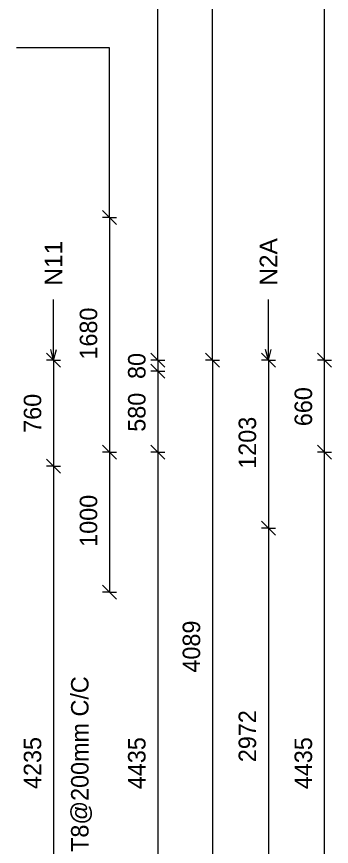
# Model space of a CAD drawing. Header units: millimetres. Extents: x -10946 to 4944, y -2802 to 10650.
# Drawn here: x -4101 to -1851, y 220 to 6158 of the extents above; entities that cross this region are included whole.
import ezdxf

# ---------------------------------------------------------------- set-up
doc = ezdxf.new("R2010")
doc.units = ezdxf.units.MM
for name, color, linetype, lineweight in [('A-ANNO-DIMS', 211, 'Continuous', 9), ('A-ANNO-DIMS-50', 211, 'Continuous', 9), ('A-DETL-MBND', 5, 'Continuous', 18), ('G-ANNO-TEXT', 231, 'Continuous', 9)]:
    doc.layers.add(name, color=color, linetype=linetype, lineweight=lineweight)
doc.styles.add('Arial_1', font='arial.ttf', dxfattribs={"height": 125})
doc.styles.add('Nirmala UI Semilight', font='NirmalaS.ttf', dxfattribs={"height": 125})
doc.dimstyles.new('Arrow_Filled_-_2_5_NI_UI', dxfattribs={"dimscale": 304.8, "dimtxt": 130.920493, "dimasz": 0.328084, "dimexe": 0.164042, "dimexo": 0.0625, "dimgap": 0.164042, "dimtad": 1, "dimdec": 4, "dimzin": 0, "dimdsep": 46, "dimtxsty": 'Nirmala UI Semilight', "dimblk1": 'OBLIQUE', "dimblk2": 'OBLIQUE', "dimsah": 1, "dimcen": 0.09, "dimazin": 0, "dimtfac": 1, "dimtdec": 4, "dimtix": 1, "dimtmove": 0, "dimatfit": 3, "dimfxl": 0.164042, "dimfxlon": 1, "dimtvp": 1, "dimtolj": 1, "dimtzin": 0, "dimarcsym": 2})

# ---------------------------------------------------------------- blocks, each defined once
blk = doc.blocks.new('DIMBLOCK35-Elevation Front')
at = {"layer": 'A-ANNO-DIMS-50'}
for p, q in [((-3091.4, 3700), (-3141.4, 3750)), ((-3091.4, 3700), (-3141.4, 3700)), ((-3091.4, 3700), (-3091.4, 3620)), ((-3091.4, 3700), (-3041.4, 3650)), ((-3091.4, 3700), (-3041.4, 3700)), ((-3091.4, 3620), (-3141.4, 3670)), ((-3091.4, 3620), (-3141.4, 3620)), ((-3091.4, 3620), (-3041.4, 3570)), ((-3091.4, 3620), (-3041.4, 3620))]:
    blk.add_line(p, q, dxfattribs=at)
at = {"layer": 'A-ANNO-DIMS-50', "color": 0, "insert": (-3304.5, 3564.8), "char_height": 125, "width": 228.516, "attachment_point": 1, "rotation": 90, "line_spacing_factor": 1.142579, "style": 'Nirmala UI Semilight'}
blk.add_mtext('80', dxfattribs=at)
blk = doc.blocks.new('_Oblique')
at = {"color": 0, "linetype": 'ByBlock', "lineweight": -2}
blk.add_line((-0.5, -0.5), (0.5, 0.5), dxfattribs=at)
blk = doc.blocks.new('DIMBLOCK36-Elevation Front')
at = {"layer": 'A-ANNO-DIMS-50'}
for p, q in [((-3091.4, 3620), (-3141.4, 3670)), ((-3091.4, 3620), (-3141.4, 3620)), ((-3091.4, 3620), (-3091.4, 3040)), ((-3091.4, 3620), (-3041.4, 3570)), ((-3091.4, 3620), (-3041.4, 3620)), ((-3091.4, 3040), (-3141.4, 3090)), ((-3091.4, 3040), (-3141.4, 3040)), ((-3091.4, 3040), (-3041.4, 2990)), ((-3091.4, 3040), (-3041.4, 3040))]:
    blk.add_line(p, q, dxfattribs=at)
at = {"layer": 'A-ANNO-DIMS-50', "color": 0, "insert": (-3304.5, 3187.2), "char_height": 125, "width": 342.774, "attachment_point": 1, "rotation": 90, "line_spacing_factor": 1.142579, "style": 'Nirmala UI Semilight'}
blk.add_mtext('580', dxfattribs=at)
blk = doc.blocks.new('DIMBLOCK37-Elevation Front')
at = {"layer": 'A-ANNO-DIMS-50'}
for p, q in [((-3091.4, 3040), (-3141.4, 3090)), ((-3091.4, 3040), (-3141.4, 3040)), ((-3091.4, 3040), (-3091.4, -1395)), ((-3091.4, 3040), (-3041.4, 2990)), ((-3091.4, 3040), (-3041.4, 3040)), ((-3091.4, -1395), (-3141.4, -1345)), ((-3091.4, -1395), (-3141.4, -1395)), ((-3091.4, -1395), (-3041.4, -1445)), ((-3091.4, -1395), (-3041.4, -1395))]:
    blk.add_line(p, q, dxfattribs=at)
at = {"layer": 'A-ANNO-DIMS-50', "color": 0, "insert": (-3304.5, 629.7), "char_height": 125, "width": 462.744, "attachment_point": 1, "rotation": 90, "line_spacing_factor": 1.142579, "style": 'Nirmala UI Semilight'}
blk.add_mtext('4435', dxfattribs=at)
blk = doc.blocks.new('DIMBLOCK47-Elevation Front')
at = {"layer": 'A-ANNO-DIMS-50'}
for p, q in [((-3836.8, 3700), (-3886.8, 3750)), ((-3836.8, 3700), (-3886.8, 3700)), ((-3836.8, 3700), (-3836.8, 2940)), ((-3836.8, 3700), (-3786.8, 3650)), ((-3836.8, 3700), (-3786.8, 3700)), ((-3836.8, 2940), (-3886.8, 2990)), ((-3836.8, 2940), (-3886.8, 2940)), ((-3836.8, 2940), (-3786.8, 2890)), ((-3836.8, 2940), (-3786.8, 2940))]:
    blk.add_line(p, q, dxfattribs=at)
at = {"layer": 'A-ANNO-DIMS-50', "color": 0, "insert": (-4049.8, 3179.6), "char_height": 125, "width": 337.061, "attachment_point": 1, "rotation": 90, "line_spacing_factor": 1.142579, "style": 'Nirmala UI Semilight'}
blk.add_mtext('760', dxfattribs=at)
blk = doc.blocks.new('DIMBLOCK48-Elevation Front')
at = {"layer": 'A-ANNO-DIMS-50'}
for p, q in [((-3836.8, 2940), (-3886.8, 2990)), ((-3836.8, 2940), (-3886.8, 2940)), ((-3836.8, 2940), (-3836.8, -1295)), ((-3836.8, 2940), (-3786.8, 2890)), ((-3836.8, 2940), (-3786.8, 2940)), ((-3836.8, -1295), (-3886.8, -1245)), ((-3836.8, -1295), (-3886.8, -1295)), ((-3836.8, -1295), (-3786.8, -1345)), ((-3836.8, -1295), (-3786.8, -1295))]:
    blk.add_line(p, q, dxfattribs=at)
at = {"layer": 'A-ANNO-DIMS-50', "color": 0, "char_height": 125, "attachment_point": 1, "rotation": 90, "line_spacing_factor": 1.142579, "style": 'Nirmala UI Semilight'}
for s, insert, width in [('T8@200mm C/C', (-3711.8, 181), 1539.625), ('4235', (-4049.8, 630.9), 459.888)]:
    blk.add_mtext(s, dxfattribs=dict(at, insert=insert, width=width))
blk = doc.blocks.new('DIMBLOCK50-Elevation Front')
at = {"layer": 'A-ANNO-DIMS-50'}
for p, q in [((-2700.9, 3700), (-2750.9, 3750)), ((-2700.9, 3700), (-2750.9, 3700)), ((-2700.9, 3700), (-2700.9, -388.8)), ((-2700.9, 3700), (-2650.9, 3650)), ((-2700.9, 3700), (-2650.9, 3700)), ((-2700.9, -388.8), (-2750.9, -338.8)), ((-2700.9, -388.8), (-2750.9, -388.8)), ((-2700.9, -388.8), (-2650.9, -438.8)), ((-2700.9, -388.8), (-2650.9, -388.8))]:
    blk.add_line(p, q, dxfattribs=at)
at = {"layer": 'A-ANNO-DIMS-50', "color": 0, "insert": (-2914, 1464), "char_height": 125, "width": 459.888, "attachment_point": 1, "rotation": 90, "line_spacing_factor": 1.142579, "style": 'Nirmala UI Semilight'}
blk.add_mtext('4089', dxfattribs=at)
blk = doc.blocks.new('DIMBLOCK61-Elevation Front')
at = {"layer": 'A-ANNO-DIMS-50'}
for p, q in [((-2300.9, 3700), (-2350.9, 3750)), ((-2300.9, 3700), (-2350.9, 3700)), ((-2300.9, 3700), (-2300.9, 2497)), ((-2300.9, 3700), (-2250.9, 3650)), ((-2300.9, 3700), (-2250.9, 3700)), ((-2300.9, 2497), (-2350.9, 2547)), ((-2300.9, 2497), (-2350.9, 2497)), ((-2300.9, 2497), (-2250.9, 2447)), ((-2300.9, 2497), (-2250.9, 2497))]:
    blk.add_line(p, q, dxfattribs=at)
at = {"layer": 'A-ANNO-DIMS-50', "color": 0, "insert": (-2514, 2922.4), "char_height": 125, "width": 422.754, "attachment_point": 1, "rotation": 90, "line_spacing_factor": 1.142579, "style": 'Nirmala UI Semilight'}
blk.add_mtext('1203', dxfattribs=at)
blk = doc.blocks.new('DIMBLOCK62-Elevation Front')
at = {"layer": 'A-ANNO-DIMS-50'}
for p, q in [((-2300.9, 2497), (-2350.9, 2547)), ((-2300.9, 2497), (-2350.9, 2497)), ((-2300.9, 2497), (-2300.9, -475)), ((-2300.9, 2497), (-2250.9, 2447)), ((-2300.9, 2497), (-2250.9, 2497)), ((-2300.9, -475), (-2350.9, -425)), ((-2300.9, -475), (-2350.9, -475)), ((-2300.9, -475), (-2250.9, -525)), ((-2300.9, -475), (-2250.9, -475))]:
    blk.add_line(p, q, dxfattribs=at)
at = {"layer": 'A-ANNO-DIMS-50', "color": 0, "insert": (-2514, 823), "char_height": 125, "width": 451.319, "attachment_point": 1, "rotation": 90, "line_spacing_factor": 1.142579, "style": 'Nirmala UI Semilight'}
blk.add_mtext('2972', dxfattribs=at)
blk = doc.blocks.new('DIMBLOCK77-Elevation Front')
at = {"layer": 'A-ANNO-DIMS-50'}
for p, q in [((-1900.9, 3040), (-1950.9, 3090)), ((-1900.9, 3040), (-1950.9, 3040)), ((-1900.9, -1395), (-1900.9, 3040)), ((-1900.9, 3040), (-1850.9, 2990)), ((-1900.9, 3040), (-1850.9, 3040)), ((-1900.9, -1395), (-1950.9, -1345)), ((-1900.9, -1395), (-1950.9, -1395)), ((-1900.9, -1395), (-1850.9, -1445)), ((-1900.9, -1395), (-1850.9, -1395))]:
    blk.add_line(p, q, dxfattribs=at)
at = {"layer": 'A-ANNO-DIMS-50', "color": 0, "insert": (-2114, 629.7), "char_height": 125, "width": 462.744, "attachment_point": 1, "rotation": 90, "line_spacing_factor": 1.142579, "style": 'Nirmala UI Semilight'}
blk.add_mtext('4435', dxfattribs=at)
blk = doc.blocks.new('DIMBLOCK78-Elevation Front')
at = {"layer": 'A-ANNO-DIMS-50'}
for p, q in [((-1900.9, 3700), (-1950.9, 3750)), ((-1900.9, 3700), (-1950.9, 3700)), ((-1900.9, 3040), (-1900.9, 3700)), ((-1900.9, 3700), (-1850.9, 3650)), ((-1900.9, 3700), (-1850.9, 3700)), ((-1900.9, 3040), (-1950.9, 3090)), ((-1900.9, 3040), (-1950.9, 3040)), ((-1900.9, 3040), (-1850.9, 2990)), ((-1900.9, 3040), (-1850.9, 3040))]:
    blk.add_line(p, q, dxfattribs=at)
at = {"layer": 'A-ANNO-DIMS-50', "color": 0, "insert": (-2114, 3227.2), "char_height": 125, "width": 342.774, "attachment_point": 1, "rotation": 90, "line_spacing_factor": 1.142579, "style": 'Nirmala UI Semilight'}
blk.add_mtext('660', dxfattribs=at)
blk = doc.blocks.new('DIMBLOCK107-Elevation Front')
at = {"layer": 'A-ANNO-DIMS-50'}
for p, q in [((-3436.8, 4720), (-3486.8, 4770)), ((-3436.8, 4720), (-3486.8, 4720)), ((-3436.8, 4720), (-3436.8, 3040)), ((-3436.8, 4720), (-3386.8, 4670)), ((-3436.8, 4720), (-3386.8, 4720)), ((-3436.8, 3040), (-3486.8, 3090)), ((-3436.8, 3040), (-3486.8, 3040)), ((-3436.8, 3040), (-3386.8, 2990)), ((-3436.8, 3040), (-3386.8, 3040))]:
    blk.add_line(p, q, dxfattribs=at)
at = {"layer": 'A-ANNO-DIMS-50', "color": 0, "insert": (-3649.8, 3703.9), "char_height": 125, "width": 422.754, "attachment_point": 1, "rotation": 90, "line_spacing_factor": 1.142579, "style": 'Nirmala UI Semilight'}
blk.add_mtext('1680', dxfattribs=at)
blk = doc.blocks.new('DIMBLOCK108-Elevation Front')
at = {"layer": 'A-ANNO-DIMS-50'}
for p, q in [((-3436.8, 3040), (-3486.8, 3090)), ((-3436.8, 3040), (-3486.8, 3040)), ((-3436.8, 3040), (-3436.8, 2040)), ((-3436.8, 3040), (-3386.8, 2990)), ((-3436.8, 3040), (-3386.8, 3040)), ((-3436.8, 2040), (-3486.8, 2090)), ((-3436.8, 2040), (-3486.8, 2040)), ((-3436.8, 2040), (-3386.8, 1990)), ((-3436.8, 2040), (-3386.8, 2040))]:
    blk.add_line(p, q, dxfattribs=at)
at = {"layer": 'A-ANNO-DIMS-50', "color": 0, "insert": (-3649.8, 2363.9), "char_height": 125, "width": 422.754, "attachment_point": 1, "rotation": 90, "line_spacing_factor": 1.142579, "style": 'Nirmala UI Semilight'}
blk.add_mtext('1000', dxfattribs=at)

msp = doc.modelspace()

# ---------------------------------------------------------------- linework, layer by layer
at = {"layer": 'A-DETL-MBND'}
for p, q in [((-1900.87287, 3700), (-1900.87287, 10040)), ((-2700.87287, 3700), (-2700.87287, 6840)), ((-3091.44889, 3700), (-3091.44889, 6430)), ((-3436.76319, 5934.70057), (-4100.87287, 5934.70057)), ((-3436.76319, 4720), (-3436.76319, 5934.70057))]:
    msp.add_line(p, q, dxfattribs=at)
at = {"layer": 'G-ANNO-TEXT', "color": 7}
for p, q in [((-3836.76328, 3700.00348), (-3836.7678, 4132.63753)), ((-2300.814, 3699.99979), (-2300.81852, 4132.63384)), ((-3836.76328, 3700.00348), (-3856.86025, 3775.00327)), ((-3836.76328, 3700.00348), (-3816.66787, 3775.00369)), ((-2300.814, 3699.99979), (-2320.91097, 3774.99958)), ((-2300.814, 3699.99979), (-2280.71859, 3775))]:
    msp.add_line(p, q, dxfattribs=at)

# ---------------------------------------------------------------- texts
at = {"layer": 'G-ANNO-TEXT', "color": 7, "char_height": 125, "attachment_point": 1, "rotation": 90, "style": 'Arial_1'}
for s, insert, width in [('N2A', (-2363.31956, 4232.63284), 408.860625), ('N11', (-3899.26885, 4232.63652), 384.81)]:
    msp.add_mtext(s, dxfattribs=dict(at, insert=insert, width=width))

# ---------------------------------------------------------------- dimensions: what is measured, and where the dimension line sits
at = {"layer": 'A-ANNO-DIMS'}
for base, p1, p2, override, picture, middle in [((-3436.76319, 3040), (-3486.76319, 4720), (-3486.76319, 3040), {"dimpost": '<>', "dimfxl": 1680}, 'DIMBLOCK107-Elevation Front', (-3551.7475, 3880)), ((-3836.76319, 2940), (-3886.76319, 3700), (-3886.76319, 2940), {"dimpost": '<>', "dimfxl": 760}, 'DIMBLOCK47-Elevation Front', (-3951.39882, 3320)), ((-3091.44889, 3620), (-3141.44889, 3700), (-3141.44889, 3620), {"dimpost": '<>', "dimfxl": 80}, 'DIMBLOCK35-Elevation Front', (-3206.04094, 3660)), ((-2700.87287, -388.75), (-2750.87287, 3700), (-2750.87287, -388.75), {"dimpost": '<>', "dimfxl": 4088.75}, 'DIMBLOCK50-Elevation Front', (-2815.5085, 1655.625)), ((-2300.87287, 2497), (-2350.87287, 3700), (-2350.87287, 2497), {"dimpost": '<>', "dimfxl": 1203}, 'DIMBLOCK61-Elevation Front', (-2415.85718, 3098.5)), ((-1900.87287, 3700), (-1950.87287, 3040), (-1950.87287, 3700), {"dimpost": '<>', "dimfxl": 660}, 'DIMBLOCK78-Elevation Front', (-2015.5085, 3370)), ((-3091.44889, 3040), (-3141.44889, 3620), (-3141.44889, 3040), {"dimpost": '<>', "dimfxl": 580}, 'DIMBLOCK36-Elevation Front', (-3206.04094, 3330)), ((-3436.76319, 2040), (-3486.76319, 3040), (-3486.76319, 2040), {"dimpost": '<>', "dimfxl": 1000}, 'DIMBLOCK108-Elevation Front', (-3551.70391, 2540)), ((-3091.44889, -1395), (-3141.44889, 3040), (-3141.44889, -1395), {"dimpost": '<>', "dimfxl": 4435}, 'DIMBLOCK37-Elevation Front', (-3206.08453, 822.5)), ((-1900.87287, 3040), (-1950.87287, -1395), (-1950.87287, 3040), {"dimpost": '<>', "dimfxl": 4435}, 'DIMBLOCK77-Elevation Front', (-2015.5085, 822.5)), ((-2300.87287, -475), (-2350.87287, 2497), (-2350.87287, -475), {"dimpost": '<>', "dimfxl": 2972}, 'DIMBLOCK62-Elevation Front', (-2415.5085, 1011))]:
    dim = msp.add_linear_dim(base=base, p1=p1, p2=p2, angle=90, dimstyle='Arrow_Filled_-_2_5_NI_UI', override=override, dxfattribs=at)
    dim.commit()
    dim.dimension.update_dxf_attribs({"geometry": picture, "text_midpoint": middle})
dim = msp.add_linear_dim(base=(-3836.76319, -1295), p1=(-3886.76319, 2940), p2=(-3886.76319, -1295), angle=90, text='<>\\XT8@200mm C/C', dimstyle='Arrow_Filled_-_2_5_NI_UI', override={"dimpost": '<>', "dimfxl": 4235}, dxfattribs=at)
dim.commit()
dim.dimension.update_dxf_attribs({"geometry": 'DIMBLOCK48-Elevation Front', "text_midpoint": (-3836.76319, 822.5)})

doc.saveas('drawing.dxf')
